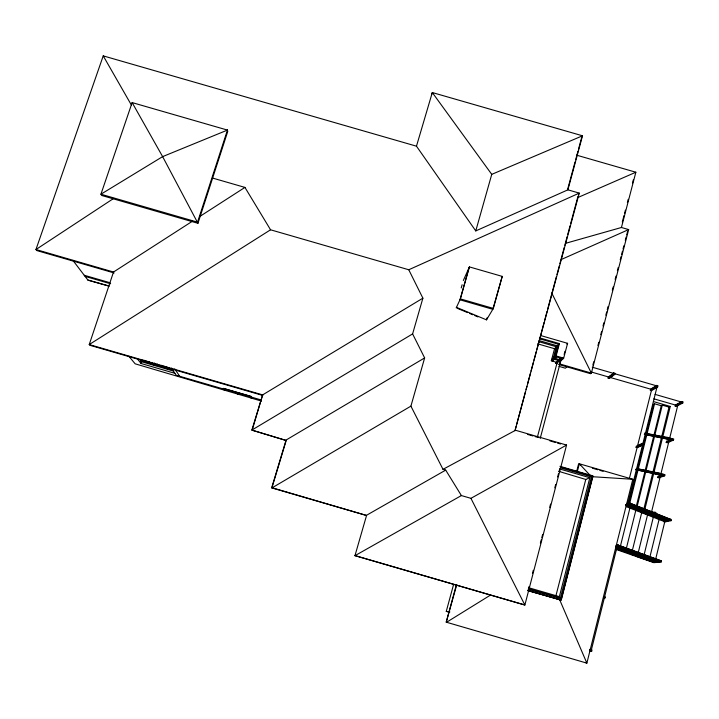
<?xml version="1.0" encoding="UTF-8"?>
<svg xmlns="http://www.w3.org/2000/svg" width="719" height="719" viewBox="0 0 719 719"><rect width="100%" height="100%" fill="white"/><g stroke="black" fill="none" stroke-linecap="round" stroke-linejoin="round"><path stroke-width="1.08" d="M432.002 93.964L432.308 92.544L582.516 135.792L567.902 189.834L475.771 230.916L416.472 146.182L103.23 55.875L35.95 249.538L36.804 250.554L114.141 272.959M651.342 560.254L651.594 560.82L651.342 560.254L654.47 559.957M661.309 519.495L661.561 520.071L661.309 519.495L665.947 518.732M652.169 558.627L651.908 558.043L652.169 558.627L646.633 559.005L649.841 558.25M653.886 561.665L653.625 561.09L657.831 560.712M663.565 520.385L663.817 520.96L663.565 520.385L667.87 519.495M647.765 514.004L637.367 556.182L636.261 556.308L653.67 562.249L653.957 561.081M654.497 559.49L654.236 558.906L654.497 559.49L648.933 559.849L653.203 559.005M654.542 561.027L654.128 562.213L616.875 548.552M664.05 521.527L664.338 520.376L670.234 519.154L671.402 519.495L671.115 520.673L664.733 521.958L663.583 521.626L669.946 520.331L671.115 520.673M655.629 559.283L664.733 521.958M661.201 519.927L667.025 518.507M669.2 519.855L668.949 519.271L669.2 519.855L663.466 520.826M669.722 519.819L669.578 520.403L628.136 504.01L628.289 503.408M661.058 562.051L661.345 560.865L616.992 544.687L616.686 545.901L661.058 562.051L653.859 562.662L615.617 549.271M642.193 555.922L639.685 556.452L642.84 555.679M649.796 515.442L655 514.229M639.524 553.972L635.03 554.744L640.413 554.304L640.153 553.711M649.778 512.332L645.186 513.627L650.812 512.09M651.369 512.674L677.846 405.031M642.121 556.865L642.373 557.441L642.121 556.865L647.226 556.317M652.088 516.341L657.687 515.298L652.088 516.341L656.384 514.948M653.041 513.456L652.78 512.863L653.041 513.456L647.495 514.534L650.704 513.357M652.448 516.485L652.196 515.909M663.304 474.495L657.867 476.364L657.579 477.506L663.017 475.654L663.304 474.495L636.989 468.761M635.938 469.588L663.322 475.556L663.601 474.396L664.985 474.657L664.698 475.807L658.721 477.829L657.579 477.506M644.323 434.231L672.076 439.902L672.355 438.761L673.739 438.994L673.451 440.136L667.349 442.778L666.216 442.446L666.495 441.322L671.124 439.3M644.026 555.095L653.553 516.287M663.322 475.556L663.826 474.315M672.076 439.902L672.589 438.662M654.766 512.045L654.479 513.222L655.647 513.555L655.935 512.386L652.753 512.53M675.177 406.073L681.63 402.676L681.9 401.544L683.05 401.876L682.771 403.008L676.309 406.397L675.177 406.073L675.456 404.959L681.9 401.544M644.44 557.674L644.691 558.286L649.832 557.764L644.44 557.674L648.547 557.252M654.371 517.24L660.123 515.739L654.371 517.24L658.703 515.829M644.691 558.286L644.808 557.809M654.739 517.383L659.071 515.972M662.316 517.132L656.654 518.138L660.995 516.772M651.243 558.286L646.633 559.005M657.013 518.282L656.762 517.707M658.928 519.037L664.257 517.896M649.311 559.391L659.044 519.63M638.337 510.445L638.598 511.029L638.337 510.445L643.397 509.151L643.658 509.744L669.021 407.107L670.27 406.442L644.835 509.358M628.352 552.3L628.091 551.716L628.352 552.3L633.286 551.671M635.668 552.552L630.338 553.028L634.41 552.084M640.665 511.362L640.917 511.946L646.013 510.679L640.665 511.362L640.917 511.946M630.707 553.163L630.446 552.578M637.367 556.182L630.374 554.151L631.471 554.016L641.672 512.791M632.909 551.536L633.017 551.087L628.091 551.716M632.684 553.882L638.041 553.423L632.684 553.882L636.782 552.956M642.984 512.279L643.235 512.854L642.984 512.279L647.073 511.263M633.053 554.016L632.792 553.441M645.644 510.526L646.12 510.229M645.554 513.77L645.294 513.186M637.465 555.158L637.726 555.733L637.465 555.158L641.51 554.7M647.855 514.678L647.603 514.094M648.718 513.492L648.43 514.642L653.472 513.456M658.694 474.207L658.981 473.057L663.601 474.396M667.475 438.572L667.753 437.431L672.355 438.761M628.163 502.545L642.597 444.746L637.205 447.218M617.738 545.613L617.873 545.083L660.168 560.523L659.88 561.71L653.67 562.249M591.683 651.225L591.998 649.967L590.784 649.616L590.47 650.866L591.683 651.225L589.625 650.758M628.46 503.92L628.766 502.716L627.561 502.365L627.265 503.57L628.46 503.92L626.195 504.567M643.19 444.917L643.487 443.731L642.292 443.389L636.36 446.139L636.063 447.308L637.232 447.64L643.19 444.917L642.004 444.576L636.063 447.308M652.376 390.147L657.669 386.903L657.957 385.743L656.78 385.402L650.623 389.204L650.336 390.345L651.495 390.687M628.127 506.203L653.553 404.348L654.551 403.781L661.264 405.723L662.289 405.157L669.021 407.107M626.168 504.81L629.493 503.642L625.485 505.205M616.938 546.638L618.834 546.35L618.682 545.802M622.717 548.273L618.502 548.678L622.447 547.68M629.062 505.942L654.551 403.781M628.855 507.192L634.167 505.987L628.855 507.192L632.918 505.664M618.879 548.822L618.61 548.238M629.233 507.344L628.972 506.751M631.471 554.016L618.484 549.792L619.544 549.649L630.159 507.066M621.261 547.249L620.991 546.647L621.261 547.249L616.489 547.941L616.605 547.492M626.087 549.019L620.883 549.559L624.856 548.561M636.288 506.338L636.549 506.931L631.21 508.117L634.302 506.868M621.261 549.693L620.991 549.109M631.579 508.27L631.318 507.677M623.364 549.981L623.634 550.565L623.364 549.981L627.256 549.451M633.556 509.043L638.93 507.875L633.556 509.043L637.663 507.542M633.924 509.187L633.664 508.603M636.144 506.832L661.264 405.723M625.62 551.293L630.896 550.79L630.626 550.197L625.62 551.293L635.794 510.481M640.395 508.621L635.893 509.969L640.027 508.477M637.106 506.598L662.289 405.157M623.256 550.421L628.604 549.46M629.422 478.315L651.495 390.165L657.076 386.732L642.894 443.56L640.189 444.809M576.71 471.269L578.543 464.177L579.334 463.782L632.801 479.285L586.866 663.125L586.093 662.918M631.785 505.044L626.501 506.266L630.536 504.72M642.004 444.576L642.292 443.389M650.336 390.345L656.492 386.561L656.78 385.402M626.869 506.41L626.609 505.825M555.715 596.563L585.769 479.456L589.832 477.722L559.364 596.653L529.22 587.881M608.148 378.14L613.523 374.114L613.819 372.954L614.997 373.296L614.7 374.455L609.308 378.473L608.148 378.14L608.445 376.999L613.819 372.954M560.326 598.343L591.422 476.823L592.726 476.266L561.494 598.379L528.537 589.095M527.629 590.623L561.278 600.032L593.022 475.924L559.948 466.325M577.24 471.916L579.334 463.782L590.587 475.834M609.308 378.473L609.487 377.781M592.869 365.036L593.723 361.783M597.947 345.524L598.792 342.271M600.769 334.677L601.614 331.423M603.016 326.004L603.87 322.75M605.838 315.156L606.683 311.902M607.249 309.736L608.094 306.483M612.318 290.215L613.172 286.962M615.14 279.367L615.985 276.114M617.396 270.695L618.241 267.441M620.218 259.847L621.063 256.593M621.62 254.427L622.465 251.174M623.031 249.008L623.876 245.754M625.287 240.326L626.132 237.072M626.698 234.906L627.543 231.653M565.511 243.337L621.432 227.492L628.658 229.577L591.369 373.107L590.623 373.718L558.573 364.443M622.312 222.009L624.002 215.52M624.568 213.363L625.413 210.119M627.39 202.551L628.235 199.307M632.468 183.102L633.313 179.858M621.432 227.492L635.857 172.227L576.521 155.142M528.222 589.778L529.067 586.524M532.464 573.51L533.309 570.257M540.382 543.133L541.236 539.879M541.802 537.713L542.647 534.451M549.72 507.335L550.565 504.082M554.816 487.806L555.661 484.552M557.638 476.958L558.492 473.704M559.058 471.538L559.903 468.285M560.29 360.758L562.177 357.999L560.928 357.631L556.245 362.241L551.32 360.812L556.12 355.95L559.4 343.61L540.023 338.002M557.162 363.814L555.922 363.454L556.245 362.241M537.47 436.775L556.982 363.203L561.224 359.051L540.212 438.419M555.922 363.454L560.595 358.871L560.928 357.631M564.136 354.449L564.963 351.321M559.427 362.268L563.669 358.143L567.588 343.322L540.679 335.539M551.32 360.812L554.538 348.715L559.4 343.61M553.477 357.738L556.389 346.774L539.385 341.849M554.349 356.849L557.27 345.839L539.142 340.59M515.271 429.665L516.143 426.412M516.727 424.237L525.472 391.693M526.056 389.527L526.928 386.274M527.512 384.099L530.433 373.251M531.008 371.085L533.345 362.403M533.929 360.237L536.257 351.555M536.841 349.389L544.13 322.265M544.714 320.099L547.042 311.417M547.626 309.251L556.371 276.707M556.955 274.541L559.292 265.859M559.876 263.693L564.244 247.417M564.828 245.251L567.165 236.569M567.749 234.403L570.077 225.721M570.661 223.555L577.95 196.431M567.776 188.836L575.074 161.892M575.658 159.735L577.986 151.107M578.57 148.95L581.779 137.095M449.501 612.309L446.274 611.375L453.599 584.412M559.768 599.979L586.866 663.125L446.229 622.169L456.367 584.772M446.229 622.169L456.763 584.718M456.448 307.364L486.511 319.856L487.096 317.735M486.511 319.856L493.351 308.424L502.221 276.393L469.417 266.911L463.324 280.518M475.771 230.916L491.751 174.366L582.516 135.792M461.23 287.924L462.128 284.751M468.959 267.917L459.971 299.805L492.821 309.305L502.221 276.393M456.206 307.876L460.394 298.888L469.417 266.911M445.699 470.118L366.627 515.226L354.961 555.688L524.87 605.012L566.572 445.061L470.927 498.33L461.391 495.562L445.699 470.118L443.003 469.336L410.909 406.136L424.641 357.918L412.607 333.913L422.889 298.169L408.76 269.76L270.551 229.792L244.936 187.407L212.68 178.096M416.472 146.182L432.308 92.544L491.751 174.366M424.641 357.918L286.081 440.037L271.728 487.635L366.501 515.46L271.89 487.949L286.198 440.495L251.839 430.097L262.642 394.884L422.889 298.169M252.378 429.513L262.642 394.884L89.237 344.554L113.521 272.016L192.368 221.254M169.99 369.512L170.574 369.207L169.99 369.512L168.92 367.984M171.886 368.29L172.767 370.321L173.369 369.943M158.872 366.286L159.456 365.98L158.872 366.286L157.155 363.958M161.658 367.094L162.233 366.789L161.658 367.094L160.526 365.549M164.435 367.903L165.011 367.598L164.435 367.903L163.33 366.357M167.212 368.712L167.788 368.407L167.212 368.712L166.125 367.166M147.907 362.628L148.204 363.194L146.685 361.055M150.541 363.868L151.116 363.562L150.541 363.868L149.336 362.295M197.95 223.303L227.743 131.487L227.447 130.085L132.134 102.583L100.93 194.22L101.622 195.442L197.95 223.303L162.629 156.625L132.134 102.583M153.462 364.245L153.758 364.803L152.275 362.673M156.095 365.486L156.679 365.18L156.095 365.486L154.351 363.14M141.292 360.219L140.843 361.585L141.23 360.138L173.036 369.368M174.888 373.314L141.077 363.499L141.733 361.486M142.209 361.45L142.784 361.145L142.209 361.45L140.942 359.86M144.986 362.259L145.562 361.954L144.986 362.259L143.746 360.677M578.534 194.265L579.271 193.114L567.902 189.834M354.961 555.688L461.391 495.562M551.644 359.608L555.778 355.393M566.887 344.033L567.588 343.322M552.552 361.172L556.704 356.992M562.177 357.999L561.728 358.448L562.977 358.808M567.318 366.42L565.386 368.209L558.96 366.348M514.975 430.744L579.271 193.114L408.76 269.76M608.328 377.439L613.702 373.404M610.799 376.792L612.426 375.579M113.791 198.345L35.95 249.538L113.521 272.016M199.882 216.419L244.936 187.407M270.551 229.792L89.237 344.554L89.947 345.291L262.83 395.468M446.589 622.259L490.205 595.26M565.844 445.501L566.572 445.061L515.55 430.268L443.003 469.336M412.607 333.913L251.839 430.097L286.198 440.495M410.909 406.136L271.89 487.949M561.305 259.496L628.658 229.577M577.447 197.716L635.857 172.227M666.216 442.446L671.771 440.037L644.431 434.438M626.501 506.266L631.399 504.891M626.276 504.37L629.242 503.543M631.21 508.117L636.666 506.482M635.893 509.969L640.926 508.657M638.229 510.885L643.658 509.744M642.876 512.71L648.358 511.604M645.186 513.627L650.704 512.53M647.495 514.534L654.623 512.629L638.912 508.072M649.581 514.975L655.108 513.788M650.156 515.577L655.369 514.382M656.654 518.138L661.947 516.988M658.128 518.812L664.365 517.455M659.287 519.181L664.617 518.039M615.985 545.379L618.196 545.038L617.891 546.251L615.68 546.584M616.102 546.332L617.998 546.045M616.228 547.357L621.378 546.791M616.659 546.53L618.834 546.35M618.502 548.678L623.301 547.995M620.883 549.559L624.748 549.019M627.984 552.156L633.394 551.221M630.338 553.028L635.29 552.417M637.358 555.598L642.777 555.167M639.685 556.452L644.763 555.904M642.013 557.306L647.486 556.901M651.234 560.694L656.456 560.209M653.517 561.53L658.092 561.287M659.269 561.045L661.345 560.865M592.456 476.715L632.801 479.285M446.274 611.375L449.869 611.977M644.601 433.099L667.753 437.431M645.797 433.512L672.049 438.896M636.225 468.446L658.981 473.057M635.623 469.687L663.017 475.654M589.526 649.383L591.395 649.796L617.288 546.072L617.81 546.26M109.198 286.162L88.006 280.212L72.898 260.359M87.817 279.97L108.767 285.964M460.394 298.888L493.351 308.424M539.403 338.73L558.726 344.32L555.454 356.633L560.469 358.08M537.668 343.835L554.538 348.715M556.12 355.95L563.669 358.143M592.267 367.211L656.672 385.851L651.09 389.294L609.991 377.403M613.523 374.114L614.7 374.455M656.492 386.561L657.669 386.903M560.595 358.871L561.854 359.23M555.266 358.439L559.005 359.518M554.394 359.32L558.115 360.399M590.928 371.885L608.831 377.062M559.229 363.805L591.369 373.107L551.752 293.037M655.09 394.389L681.765 402.11L675.923 405.192L653.886 398.82M681.63 402.676L682.771 403.008M653.643 401.624L670.27 406.442M672.301 439.803L673.451 440.136M666.495 441.322L667.627 441.646M84.231 275.26L109.881 282.693M85.085 276.375L110.636 283.78M527.692 434.438L532.995 435.975M535.116 436.586L538.297 437.512M549.954 440.891L555.248 442.428M557.369 443.039L560.55 443.965M663.547 475.475L664.698 475.807M578.543 464.177L580.673 464.798M592.411 468.204L597.75 469.75M599.88 470.37L603.088 471.296M560.685 466.973L592.726 476.266M571.695 470.388L574.912 471.322M588.888 475.376L592.114 476.311M560.604 467.88L591.422 476.823M560.182 469.121L589.832 477.722M558.861 471.376L585.769 479.456M140.78 361.513L173.701 371.121M626.339 504.423L636.818 507.461M261.06 399.908L176.254 375.291L171.58 368.496M631.066 507.947L636.063 509.394M637.951 510.553L641.932 511.712M642.75 512.072L649.14 513.932M648.601 514.849L652.564 515.999M656.348 517.698L659.305 518.552M616.507 548.768L619.544 549.649M528.483 588.78L561.494 598.379M528.285 590.434L561.278 600.032M528.106 590.587L560.461 600.006M355.06 555.58L524.87 605.012L470.927 498.33M261.428 401.076L135.154 363.814L128.863 356.264M616.138 546.979L653.508 560.649M635.138 554.304L635.03 554.744M649.041 559.409L648.933 559.849M616.992 548.534L654.254 562.195M617.567 546.296L659.521 561.746M625.494 505.062L653.095 515.945M656.159 517.15L662.289 519.567M626.222 506.643L664.185 521.5L664.473 520.349L625.62 505.026M628.469 503.92L669.946 520.331L670.234 519.154L628.766 502.716L669.865 519.235M457.239 308.307L467.593 312.603M469.66 313.466L472.76 314.751M474.837 315.614L477.937 316.899M137.041 358.493L141.077 363.499M141.382 359.994L142.641 361.576M141.526 359.554L142.784 361.145M143.881 360.237L145.427 362.385M144.321 360.363L145.562 361.954M146.982 361.612L148.204 363.194M146.541 361.486L147.763 363.059M149.175 361.639L150.981 363.994M152.131 363.113L153.318 364.677M151.988 362.457L153.758 364.803M154.792 363.275L156.535 365.612M158.171 364.866L159.312 366.42M160.966 365.674L162.09 367.22M161.11 365.234L162.233 366.789M163.77 366.483L164.876 368.029M163.905 366.052L165.011 367.598M166.269 366.735L167.653 368.838M166.709 366.861L167.788 368.407M169.36 368.11L170.43 369.647M171.634 368.164L173.207 370.447M174.744 368.919L179.723 376.298M103.23 55.875L131.532 105.298M224.121 389.995L223.285 388.323L251.138 396.412L251.821 398.218M224.984 390.246L224.22 388.709L236.83 392.367L237.54 393.985M238.411 394.237L237.701 392.628L250.32 396.286L250.958 397.967M605.227 597.112L604.913 598.343L603.699 597.992L604.014 596.752L605.227 597.112M227.447 130.085L197.554 222.171L100.93 194.22L162.629 156.625L227.447 130.085"/></g></svg>
